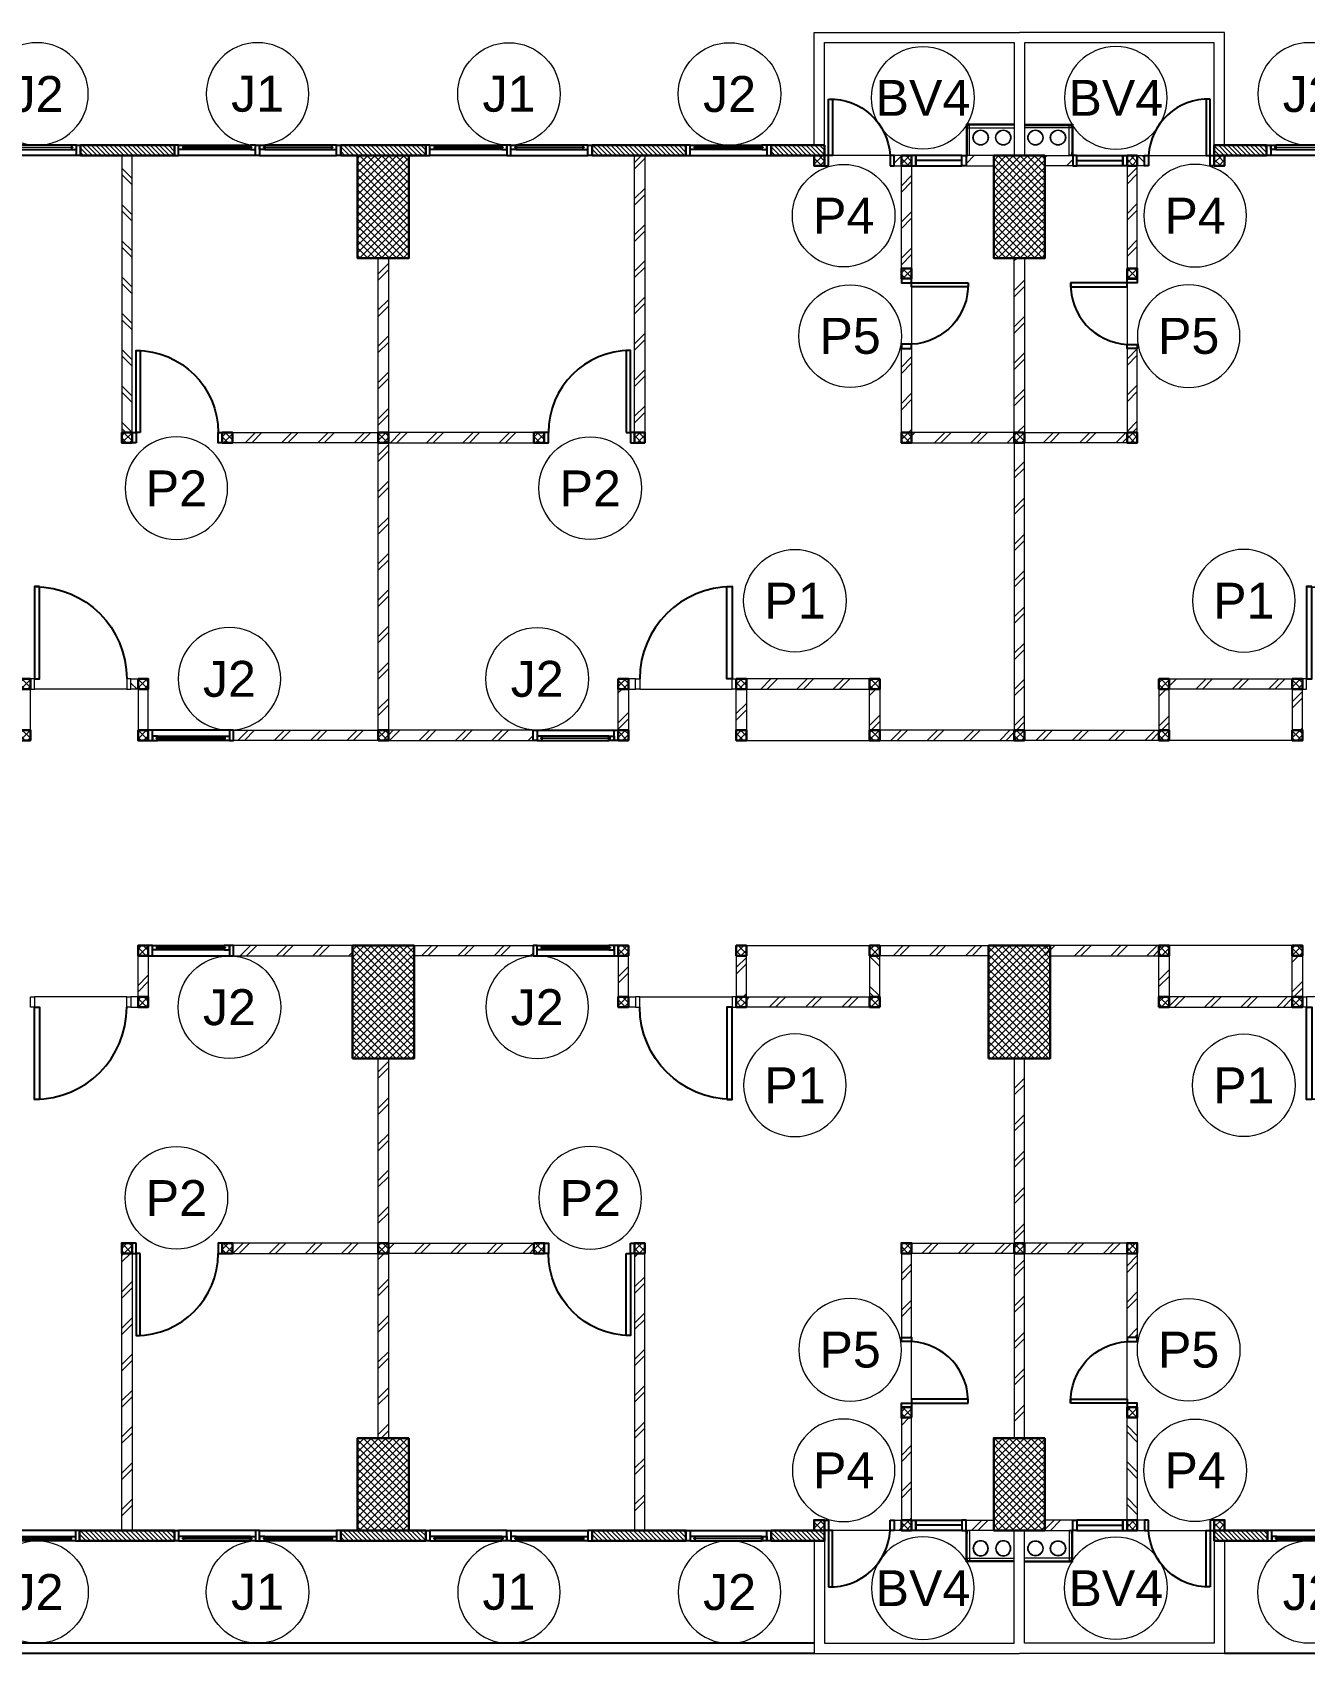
# Model space of a CAD drawing. Header units: millimetres. Extents: x -108 to 351, y -17 to 192.
# Drawn here: x 136.35 to 148.75, y -1 to 14.8 of the extents above; entities that cross this region are included whole.
import ezdxf
from ezdxf.enums import TextEntityAlignment as Align

# ---------------------------------------------------------------- set-up
doc = ezdxf.new("R2010")
doc.units = ezdxf.units.MM
for name, color, linetype, lineweight in [('ars', 11, 'Continuous', 0), ('KACA', 151, 'Continuous', 5), ('KOL', 1, 'Continuous', 30), ('KOLOM', 4, 'Continuous', 9), ('lan', 7, 'Continuous', 15), ('NOT', 7, 'Continuous', 20), ('tem', 5, 'Continuous', 20)]:
    doc.layers.add(name, color=color, linetype=linetype, lineweight=lineweight)
doc.layers.add('Kusen', color=30, linetype='Continuous')
doc.styles.add('S', font='simplex', dxfattribs={"width": 0.75})
doc.styles.get("Standard").update_dxf_attribs({"font": 'arial.ttf'})
pattern_1 = [(135, (-504.011525, -325.874947), (0.0220970869, 0.0220970869), [])]
pattern_2 = [(45, (0, 0), (-0.1767767, 0.1767767), []), (45, (0.0625, 0), (-0.1767767, 0.1767767), [])]
pattern_3 = [(135, (-504.011525, -326.249947), (0.0220970869, 0.0220970869), [])]
pattern_4 = [(45, (0, -5), (-0.03535534, 0.03535534), []), (135, (0, -5), (-0.03535534, -0.03535534), [])]

# ---------------------------------------------------------------- blocks, each defined once
blk = doc.blocks.new('K 10.10')
at = {"layer": 'ars'}
h = blk.add_hatch(dxfattribs=at)
h.set_pattern_fill('_USER', color=256, scale=0.05, angle=45, double=1, pattern_type=0)
h.set_pattern_definition([(45, (0, 0), (-0.035355339, 0.035355339), []), (135, (0, 0), (-0.035355339, -0.035355339), [])])
h.paths.add_polyline_path([(1560.538, 1380.407), (1560.638, 1380.407), (1560.638, 1380.507), (1560.538, 1380.507)])
at = {"layer": 'KOL'}
blk.add_lwpolyline([(1560.538, 1380.407), (1560.638, 1380.407), (1560.638, 1380.507), (1560.538, 1380.507)], close=True, dxfattribs=at)
blk = doc.blocks.new('T. J2')
at = {"layer": 'KACA', "color": 141}
blk.add_lwpolyline([(-0.379, 0.077), (0.291, 0.077), (0.291, 0.082), (-0.379, 0.082)], close=True, dxfattribs=at)
at = {"layer": 'Kusen'}
for p, q in [((-0.419, 0), (0.331, 0)), ((-0.369, 0.1), (0.281, 0.1)), ((0.281, 0.06), (-0.369, 0.06))]:
    blk.add_line(p, q, dxfattribs=at)
for points in [[(-0.459, 0), (-0.419, 0), (-0.419, 0.1), (-0.459, 0.1)], [(0.331, 0), (0.371, 0), (0.371, 0.1), (0.331, 0.1)]]:
    blk.add_lwpolyline(points, close=True, dxfattribs=at)
for points in [[(-0.369, 0.077), (-0.369, 0.06), (-0.419, 0.06), (-0.419, 0.1), (-0.369, 0.1), (-0.369, 0.082), (-0.379, 0.082), (-0.379, 0.077), (-0.369, 0.077)], [(0.281, 0.077), (0.281, 0.06), (0.331, 0.06), (0.331, 0.1), (0.281, 0.1), (0.281, 0.082), (0.291, 0.082), (0.291, 0.077), (0.281, 0.077)]]:
    blk.add_lwpolyline(points, dxfattribs=at)
blk = doc.blocks.new('P-90')
at = {"layer": 'Kusen'}
blk.add_lwpolyline([(374.691, -21.598), (374.741, -21.598), (374.741, -22.498), (374.691, -22.498)], close=True, dxfattribs=at)
at = {"layer": 'Kusen', "lineweight": 9}
for points in [[(373.801, -22.498), (373.841, -22.498), (373.841, -22.598), (373.801, -22.598)], [(374.741, -22.498), (374.781, -22.498), (374.781, -22.598), (374.741, -22.598)]]:
    blk.add_lwpolyline(points, close=True, dxfattribs=at)
at = {"layer": 'Kusen'}
blk.add_arc((374.741, -22.498), 0.9, 90, 180, dxfattribs=at)
blk = doc.blocks.new('P.60')
at = {"layer": 'Kusen'}
for points in [[(1472.835, 997.535), (1472.875, 997.535), (1472.875, 997.435), (1472.835, 997.435)], [(1473.475, 997.535), (1473.515, 997.535), (1473.515, 997.435), (1473.475, 997.435)], [(1472.875, 996.885), (1472.915, 996.885), (1472.915, 997.435), (1472.875, 997.435)]]:
    blk.add_lwpolyline(points, close=True, dxfattribs=at)
blk.add_arc((1472.895, 997.466), 0.581, 268.0266, 356.9943, dxfattribs=at)
blk = doc.blocks.new('BV')
at = {"layer": 'Kusen'}
for points in [[(-0.225, 0.1), (-0.265, 0.1), (-0.265, 0), (-0.225, 0)], [(-0.225, 0.1), (-0.265, 0.1), (-0.265, 0), (-0.225, 0)], [(0.225, 0.1), (-0.225, 0.1), (-0.225, 0), (0.225, 0)], [(0.225, 0.1), (0.265, 0.1), (0.265, 0), (0.225, 0)]]:
    blk.add_lwpolyline(points, close=True, dxfattribs=at)
at = {"layer": 'Kusen', "color": 141}
blk.add_lwpolyline([(0.225, 0.05), (-0.225, 0.05)], dxfattribs=at)
blk = doc.blocks.new('T. J1')
at = {"layer": 'Kusen'}
for p, q in [((-0.019, 0), (-0.769, 0)), ((-0.719, 0.1), (-0.069, 0.1)), ((-0.069, 0.06), (-0.719, 0.06)), ((0.021, 0), (0.771, 0)), ((0.721, 0.1), (0.071, 0.1)), ((0.071, 0.06), (0.721, 0.06))]:
    blk.add_line(p, q, dxfattribs=at)
for points in [[(-0.809, 0), (-0.769, 0), (-0.769, 0.1), (-0.809, 0.1)], [(-0.019, 0), (0.021, 0), (0.021, 0.1), (-0.019, 0.1)], [(0.811, 0), (0.771, 0), (0.771, 0.1), (0.811, 0.1)]]:
    blk.add_lwpolyline(points, close=True, dxfattribs=at)
for points in [[(-0.719, 0.077), (-0.719, 0.06), (-0.769, 0.06), (-0.769, 0.1), (-0.719, 0.1), (-0.719, 0.082), (-0.729, 0.082), (-0.729, 0.077), (-0.719, 0.077)], [(-0.069, 0.077), (-0.069, 0.06), (-0.019, 0.06), (-0.019, 0.1), (-0.069, 0.1), (-0.069, 0.082), (-0.059, 0.082), (-0.059, 0.077), (-0.069, 0.077)], [(0.071, 0.077), (0.071, 0.06), (0.021, 0.06), (0.021, 0.1), (0.071, 0.1), (0.071, 0.082), (0.061, 0.082), (0.061, 0.077), (0.071, 0.077)], [(0.721, 0.077), (0.721, 0.06), (0.771, 0.06), (0.771, 0.1), (0.721, 0.1), (0.721, 0.082), (0.731, 0.082), (0.731, 0.077), (0.721, 0.077)]]:
    blk.add_lwpolyline(points, dxfattribs=at)
at = {"layer": 'Kusen', "color": 141}
for points in [[(-0.729, 0.077), (-0.059, 0.077), (-0.059, 0.082), (-0.729, 0.082)], [(0.731, 0.077), (0.061, 0.077), (0.061, 0.082), (0.731, 0.082)]]:
    blk.add_lwpolyline(points, close=True, dxfattribs=at)
blk = doc.blocks.new('P.80')
at = {"layer": 'Kusen'}
for points in [[(-69.809, -74.837), (-69.769, -74.837), (-69.769, -74.037), (-69.809, -74.037)], [(-70.609, -74.937), (-70.569, -74.937), (-70.569, -74.837), (-70.609, -74.837)], [(-69.769, -74.937), (-69.729, -74.937), (-69.729, -74.837), (-69.769, -74.837)]]:
    blk.add_lwpolyline(points, close=True, dxfattribs=at)
blk.add_arc((-69.769, -74.837), 0.8, 90, 180, dxfattribs=at)
blk = doc.blocks.new('k1')
at = {"layer": 'ars'}
h = blk.add_hatch(dxfattribs=at)
h.set_pattern_fill('_USER', color=256, scale=0.05, angle=45, double=1, pattern_type=0)
h.set_pattern_definition(pattern_4)
h.paths.add_polyline_path([(-0.3, -0.55), (0.3, -0.55), (0.3, 0.55), (-0.3, 0.55)])
at = {"layer": 'KOL'}
blk.add_lwpolyline([(-0.3, -0.55), (0.3, -0.55), (0.3, 0.55), (-0.3, 0.55)], close=True, dxfattribs=at)
blk = doc.blocks.new('k3')
at = {"layer": 'ars'}
h = blk.add_hatch(dxfattribs=at)
h.set_pattern_fill('_USER', color=256, scale=0.05, angle=45, double=1, pattern_type=0)
h.set_pattern_definition([(45, (0, -5.05), (-0.03535534, 0.03535534), []), (135, (0, -5.05), (-0.03535534, -0.03535534), [])])
h.paths.add_polyline_path([(-0.25, -0.45), (0.25, -0.45), (0.25, 0.45), (-0.25, 0.45)])
at = {"layer": 'KOL'}
blk.add_lwpolyline([(-0.25, -0.45), (0.25, -0.45), (0.25, 0.45), (-0.25, 0.45)], close=True, dxfattribs=at)
blk = doc.blocks.new('k2')
at = {"layer": 'ars'}
h = blk.add_hatch(dxfattribs=at)
h.set_pattern_fill('_USER', color=256, scale=0.05, angle=45, double=1, pattern_type=0)
h.set_pattern_definition(pattern_4)
h.paths.add_polyline_path([(-0.25, -0.5), (0.25, -0.5), (0.25, 0.5), (-0.25, 0.5)])
at = {"layer": 'KOL'}
blk.add_lwpolyline([(-0.25, -0.5), (0.25, -0.5), (0.25, 0.5), (-0.25, 0.5)], close=True, dxfattribs=at)
blk = doc.blocks.new('1-typikal-1')
at = {"layer": 'ars'}
for points in [[(0.05, -0.455), (0.52, -0.455), (0.52, -0.15)], [(0.05, -0.445), (0.51, -0.445), (0.51, -0.15)], [(0.485, -0.15), (0.51, -0.15), (0.51, -0.179), (0.508, -0.179), (0.508, -0.152), (0.485, -0.152), (0.485, -0.15)], [(0.485, -0.152), (0.485, -0.443)], [(0.51, -0.419), (0.05, -0.419)], [(0.485, -0.445), (0.51, -0.445), (0.51, -0.419), (0.508, -0.419), (0.508, -0.443), (0.485, -0.443), (0.485, -0.445)]]:
    blk.add_lwpolyline(points, dxfattribs=at)
for centre, radius in [((0.157, -0.325), 0.075), ((0.157, -0.325), 0.071), ((0.377, -0.325), 0.075), ((0.377, -0.325), 0.071)]:
    blk.add_circle(centre, radius, dxfattribs=at)
at = {"layer": 'KOL'}
for points in [[(2.42, -0.15), (1.9, -0.15), (1.9, -0.25), (2.42, -0.25)], [(4.165, -0.15), (3.25, -0.15), (3.25, -0.25), (4.165, -0.25)]]:
    blk.add_lwpolyline(points, close=True, dxfattribs=at)
at = {"layer": 'lan'}
for p, q in [((2.656, 5.55), (1.456, 5.55)), ((3.7, 5.05), (2.8, 5.05)), ((1.05, 1.13), (1.05, 1.69)), ((0.05, -1.25), (0.05, -0.15)), ((1.26, -0.15), (1.82, -0.15)), ((1.9, -0.25), (1.9, -1.25)), ((2, -0.25), (2, -1.35)), ((1.9, -1.25), (0.05, -1.25)), ((2, -1.35), (0, -1.35))]:
    blk.add_line(p, q, dxfattribs=at)
at = {"layer": 'tem'}
for points in [[(1.36, 5.55), (0.3, 5.55), (0.3, 5.45), (1.36, 5.45)], [(5.9, 5.55), (4.74, 5.55), (4.74, 5.45), (5.9, 5.45)], [(1.46, 5.45), (1.46, 5.05), (1.36, 5.05), (1.36, 5.45)], [(2.76, 5.45), (2.76, 5.05), (2.66, 5.05), (2.66, 5.45)], [(3.91, 5.45), (3.91, 5.05), (3.81, 5.05), (3.81, 5.45)], [(2.66, 5.05), (1.46, 5.05), (1.46, 4.95), (2.66, 4.95)], [(3.81, 5.05), (3.74, 5.05), (3.74, 4.95), (3.81, 4.95)], [(1.05, 2.65), (0.05, 2.65), (0.05, 2.55), (1.05, 2.55)], [(1.15, 2.55), (1.15, 1.73), (1.05, 1.73), (1.05, 2.55)], [(6.15, 2.65), (4.731, 2.65), (4.731, 2.55), (6.15, 2.55)], [(1.15, 0.95), (1.15, -0.05), (1.05, -0.05), (1.05, 0.95)], [(0.52, -0.05), (0.25, -0.05), (0.25, -0.15), (0.52, -0.15)], [(1.22, -0.05), (1.15, -0.05), (1.15, -0.15), (1.22, -0.15)]]:
    blk.add_lwpolyline(points, close=True, dxfattribs=at)
at = {"layer": 'tem', "ltscale": 2}
blk.add_lwpolyline([(3.651, 2.55), (3.751, 2.55), (3.751, -0.15), (3.651, -0.15)], close=True, dxfattribs=at)
at = {"rotation": 180}
blk.add_blockref('BV', (0.785, -0.05), dxfattribs=at)
at = {"layer": 'KOLOM', "extrusion": (0, 0, -1), "xscale": -1, "zscale": -1}
for p in [(1559.178, -1374.957), (1557.878, -1374.957), (1556.728, -1374.957), (1559.178, -1375.456), (1557.878, -1375.456), (1556.728, -1375.456), (1559.488, -1377.857), (1556.887, -1377.857), (1555.907, -1377.857), (1559.488, -1379.457), (1559.488, -1380.557), (1558.638, -1380.557)]:
    blk.add_blockref('K 10.10', p, dxfattribs=at)
at = {"layer": 'Kusen', "xscale": -1}
for name, p in [('T. J2', (4.281, 5.45)), ('P.60', (1474.735, -997.585))]:
    blk.add_blockref(name, p, dxfattribs=at)
at = {"layer": 'Kusen', "rotation": 180}
for name, p in [('P-90', (377.541, -17.547)), ('P.80', (-65.978, -72.287)), ('T. J2', (2.791, -0.15)), ('T. J1', (4.976, -0.15))]:
    blk.add_blockref(name, p, dxfattribs=at)
at = {"layer": 'Kusen', "xscale": -1, "rotation": 270}
blk.add_blockref('P.60', (-996.385, -1471.785), dxfattribs=at)
blk = doc.blocks.new('1-typikal-1a')
at = {"layer": 'ars'}
for points in [[(6.15, 0.455), (5.68, 0.455), (5.68, 0.15)], [(6.15, 0.445), (5.69, 0.445), (5.69, 0.15)], [(5.715, 0.445), (5.69, 0.445), (5.69, 0.419), (5.692, 0.419), (5.692, 0.443), (5.715, 0.443), (5.715, 0.445)], [(5.69, 0.419), (6.15, 0.419)], [(5.715, 0.152), (5.715, 0.443)], [(5.715, 0.15), (5.69, 0.15), (5.69, 0.179), (5.692, 0.179), (5.692, 0.152), (5.715, 0.152), (5.715, 0.15)]]:
    blk.add_lwpolyline(points, dxfattribs=at)
for centre, radius in [((5.823, 0.325), 0.075), ((5.823, 0.325), 0.071), ((6.043, 0.325), 0.075), ((6.043, 0.325), 0.071)]:
    blk.add_circle(centre, radius, dxfattribs=at)
at = {"layer": 'KOL'}
for points in [[(2.035, 0.15), (2.95, 0.15), (2.95, 0.25), (2.035, 0.25)], [(3.78, 0.15), (4.3, 0.15), (4.3, 0.25), (3.78, 0.25)]]:
    blk.add_lwpolyline(points, close=True, dxfattribs=at)
at = {"layer": 'lan'}
for p, q in [((4.2, 0.25), (4.2, 1.35)), ((4.2, 1.35), (6.2, 1.35)), ((4.3, 0.25), (4.3, 1.25)), ((4.3, 1.25), (6.15, 1.25)), ((6.15, 1.25), (6.15, 0.15)), ((4.94, 0.15), (4.38, 0.15)), ((5.15, -1.13), (5.15, -1.69)), ((2.5, -5.05), (3.4, -5.05)), ((3.544, -5.55), (4.744, -5.55))]:
    blk.add_line(p, q, dxfattribs=at)
at = {"layer": 'tem', "ltscale": 2}
blk.add_lwpolyline([(2.549, -2.55), (2.449, -2.55), (2.449, 0.15), (2.549, 0.15)], close=True, dxfattribs=at)
at = {"layer": 'tem'}
for points in [[(4.98, 0.05), (5.05, 0.05), (5.05, 0.15), (4.98, 0.15)], [(5.05, -0.95), (5.05, 0.05), (5.15, 0.05), (5.15, -0.95)], [(5.68, 0.05), (5.95, 0.05), (5.95, 0.15), (5.68, 0.15)], [(5.05, -2.55), (5.05, -1.73), (5.15, -1.73), (5.15, -2.55)], [(0.05, -2.65), (1.469, -2.65), (1.469, -2.55), (0.05, -2.55)], [(5.15, -2.65), (6.15, -2.65), (6.15, -2.55), (5.15, -2.55)], [(2.29, -5.45), (2.29, -5.05), (2.39, -5.05), (2.39, -5.45)], [(2.39, -5.05), (2.46, -5.05), (2.46, -4.95), (2.39, -4.95)], [(3.44, -5.45), (3.44, -5.05), (3.54, -5.05), (3.54, -5.45)], [(3.54, -5.05), (4.74, -5.05), (4.74, -4.95), (3.54, -4.95)], [(4.74, -5.45), (4.74, -5.05), (4.84, -5.05), (4.84, -5.45)], [(0.05, -5.55), (1.46, -5.55), (1.46, -5.45), (0.05, -5.45)], [(4.84, -5.55), (6.15, -5.55), (6.15, -5.45), (4.84, -5.45)]]:
    blk.add_lwpolyline(points, close=True, dxfattribs=at)
blk.add_blockref('BV', (5.415, 0.05))
at = {"layer": 'KOLOM', "extrusion": (0, 0, -1), "xscale": -1, "zscale": -1, "rotation": 180}
for p in [(-1564.838, 1380.557), (-1565.688, 1380.557), (-1565.688, 1379.457), (-1562.107, 1377.857), (-1563.087, 1377.857), (-1565.688, 1377.857), (-1562.928, 1375.456), (-1564.078, 1375.456), (-1565.378, 1375.456), (-1562.928, 1374.957), (-1564.078, 1374.957), (-1565.378, 1374.957)]:
    blk.add_blockref('K 10.10', p, dxfattribs=at)
at = {"layer": 'Kusen', "xscale": -1}
for name, p, rotation in [('P.60', (-1468.535, 997.585), 180), ('P.60', (1002.585, 1471.785), 90), ('T. J2', (1.919, -5.45), 180)]:
    blk.add_blockref(name, p, dxfattribs=dict(at, rotation=rotation))
at = {"layer": 'Kusen'}
for name, p in [('T. J1', (1.224, 0.15)), ('T. J2', (3.409, 0.15)), ('P.80', (72.178, 72.287)), ('P-90', (-371.341, 17.547))]:
    blk.add_blockref(name, p, dxfattribs=at)
blk = doc.blocks.new('LANTAI-1')
at = {"layer": 'ars'}
h = blk.add_hatch(dxfattribs=at)
h.set_pattern_fill('ANSI31', color=256, scale=0.25, angle=180, style=0)
h.set_pattern_definition([(135, (-516.411525, -325.874947), (0.0220970869, 0.0220970869), [])])
h.paths.add_polyline_path([(-20.368, 14.225), (-21.293, 14.225), (-21.293, 14.325), (-20.368, 14.325)])
h = blk.add_hatch(dxfattribs=at)
h.set_pattern_fill('TEMBOK', color=256, scale=0.25)
h.set_pattern_definition([(315, (-28.23414, 55.47963), (-0.1767767, -0.1767767), []), (315, (-28.17164, 55.47963), (-0.1767767, -0.1767767), [])])
h.paths.add_polyline_path([(-20.881, 11.525), (-20.781, 11.525), (-20.781, 14.225), (-20.881, 14.225)])
h = blk.add_hatch(dxfattribs=at)
h.set_pattern_fill('ANSI31', color=256, scale=0.25, angle=180, style=0)
h.set_pattern_definition([(135, (-507.896525, -325.874947), (0.0220970869, 0.0220970869), [])])
h.paths.add_polyline_path([(-18.748, 14.225), (-17.918, 14.225), (-17.918, 14.325), (-18.748, 14.325)])
h = blk.add_hatch(dxfattribs=at)
h.set_pattern_fill('ANSI31', color=256, scale=0.25, angle=180, style=0)
h.set_pattern_definition(pattern_1)
h.paths.add_polyline_path([(-16.298, 14.225), (-15.373, 14.225), (-15.373, 14.325), (-16.298, 14.325)])
h = blk.add_hatch(dxfattribs=at)
h.set_pattern_fill('TEMBOK', color=256, scale=0.25)
h.set_pattern_definition(pattern_2)
h.paths.add_polyline_path([(-15.784, 11.525), (-15.884, 11.525), (-15.884, 14.225), (-15.784, 14.225)])
h = blk.add_hatch(dxfattribs=at)
h.set_pattern_fill('ANSI31', color=256, scale=0.25, angle=180, style=0)
h.set_pattern_definition(pattern_1)
h.paths.add_polyline_path([(-14.543, 14.225), (-14.033, 14.225), (-14.033, 14.325), (-14.543, 14.325)])
h = blk.add_hatch(dxfattribs=at)
h.set_pattern_fill('TEMBOK', color=256, scale=0.25)
h.set_pattern_definition(pattern_2)
h.paths.add_polyline_path([(-13.353, 14.125), (-13.283, 14.125), (-13.283, 14.225), (-13.353, 14.225)])
h = blk.add_hatch(dxfattribs=at)
h.set_pattern_fill('TEMBOK', color=256, scale=0.25)
h.set_pattern_definition(pattern_2)
h.paths.add_polyline_path([(-12.653, 14.125), (-12.383, 14.125), (-12.383, 14.225), (-12.653, 14.225)])
h = blk.add_hatch(dxfattribs=at)
h.set_pattern_fill('TEMBOK', color=256, scale=0.25)
h.set_pattern_definition(pattern_2)
h.paths.add_polyline_path([(-11.613, 14.125), (-11.883, 14.125), (-11.883, 14.225), (-11.613, 14.225)])
h = blk.add_hatch(dxfattribs=at)
h.set_pattern_fill('ANSI32', color=256, scale=0.25, angle=180, style=0, double=1)
h.set_pattern_definition([(135, (-13.35606, 1.5), (0.06629126, 0.06629126), []), (135, (-13.40026, 1.5), (0.06629126, 0.06629126), [])])
h.paths.add_polyline_path([(-10.913, 14.125), (-10.983, 14.125), (-10.983, 14.225), (-10.913, 14.225)])
h = blk.add_hatch(dxfattribs=at)
h.set_pattern_fill('ANSI31', color=256, scale=0.25, angle=180, style=0)
h.set_pattern_definition(pattern_1)
h.paths.add_polyline_path([(-9.723, 14.225), (-10.233, 14.225), (-10.233, 14.325), (-9.723, 14.325)])
h = blk.add_hatch(dxfattribs=at)
h.set_pattern_fill('TEMBOK', color=256, scale=0.25)
h.set_pattern_definition(pattern_2)
h.paths.add_polyline_path([(-13.283, 13.125), (-13.283, 14.125), (-13.183, 14.125), (-13.183, 13.125)])
h = blk.add_hatch(dxfattribs=at)
h.set_pattern_fill('TEMBOK', color=256, scale=0.25)
h.set_pattern_definition(pattern_2)
h.paths.add_polyline_path([(-10.983, 13.125), (-10.983, 14.125), (-11.083, 14.125), (-11.083, 13.125)])
h = blk.add_hatch(dxfattribs=at)
h.set_pattern_fill('TEMBOK', color=256, scale=0.25)
h.set_pattern_definition(pattern_2)
h.paths.add_polyline_path([(-18.283, 11.525), (-18.383, 11.525), (-18.383, 13.225), (-18.283, 13.225)])
h = blk.add_hatch(dxfattribs=at)
h.set_pattern_fill('TEMBOK', color=256, scale=0.25)
h.set_pattern_definition(pattern_2)
h.paths.add_polyline_path([(-12.083, 11.525), (-12.183, 11.525), (-12.183, 13.225), (-12.083, 13.225)])
h = blk.add_hatch(dxfattribs=at)
h.set_pattern_fill('TEMBOK', color=256, scale=0.25)
h.set_pattern_definition(pattern_2)
h.paths.add_polyline_path([(-13.283, 11.525), (-13.283, 12.345), (-13.183, 12.345), (-13.183, 11.525)])
h = blk.add_hatch(dxfattribs=at)
h.set_pattern_fill('TEMBOK', color=256, scale=0.25)
h.set_pattern_definition(pattern_2)
h.paths.add_polyline_path([(-10.983, 11.525), (-10.983, 12.345), (-11.083, 12.345), (-11.083, 11.525)])
h = blk.add_hatch(dxfattribs=at)
h.set_pattern_fill('TEMBOK', color=256, scale=0.25)
h.set_pattern_definition(pattern_2)
h.paths.add_polyline_path([(-18.383, 11.425), (-19.801, 11.425), (-19.801, 11.525), (-18.383, 11.525)])
h = blk.add_hatch(dxfattribs=at)
h.set_pattern_fill('TEMBOK', color=256, scale=0.25)
h.set_pattern_definition(pattern_2)
h.paths.add_polyline_path([(-18.283, 8.625), (-18.383, 8.625), (-18.383, 11.425), (-18.283, 11.425)])
h = blk.add_hatch(dxfattribs=at)
h.set_pattern_fill('TEMBOK', color=256, scale=0.25)
h.set_pattern_definition(pattern_2)
h.paths.add_polyline_path([(-18.283, 11.425), (-16.864, 11.425), (-16.864, 11.525), (-18.283, 11.525)])
h = blk.add_hatch(dxfattribs=at)
h.set_pattern_fill('TEMBOK', color=256, scale=0.25)
h.set_pattern_definition(pattern_2)
h.paths.add_polyline_path([(-13.183, 11.425), (-12.183, 11.425), (-12.183, 11.525), (-13.183, 11.525)])
h = blk.add_hatch(dxfattribs=at)
h.set_pattern_fill('TEMBOK', color=256, scale=0.25)
h.set_pattern_definition(pattern_2)
h.paths.add_polyline_path([(-12.083, 8.625), (-12.183, 8.625), (-12.183, 11.425), (-12.083, 11.425)])
h = blk.add_hatch(dxfattribs=at)
h.set_pattern_fill('TEMBOK', color=256, scale=0.25)
h.set_pattern_definition(pattern_2)
h.paths.add_polyline_path([(-11.083, 11.425), (-12.083, 11.425), (-12.083, 11.525), (-11.083, 11.525)])
h = blk.add_hatch(dxfattribs=at)
h.set_pattern_fill('TEMBOK', color=256, scale=0.25)
h.set_pattern_definition([(315, (-30.7328, 56.584), (-0.1767767, -0.1767767), []), (315, (-30.6703, 56.584), (-0.1767767, -0.1767767), [])])
h.paths.add_polyline_path([(-20.723, 9.024), (-20.793, 9.024), (-20.793, 9.124), (-20.723, 9.124)])
h = blk.add_hatch(dxfattribs=at)
h.set_pattern_fill('TEMBOK', color=256, scale=0.25)
h.set_pattern_definition(pattern_2)
h.paths.add_polyline_path([(-16.043, 8.625), (-16.043, 9.024), (-15.943, 9.024), (-15.943, 8.625)])
h = blk.add_hatch(dxfattribs=at)
h.set_pattern_fill('TEMBOK', color=256, scale=0.25)
h.set_pattern_definition(pattern_2)
h.paths.add_polyline_path([(-14.893, 8.625), (-14.893, 9.024), (-14.793, 9.024), (-14.793, 8.625)])
h = blk.add_hatch(dxfattribs=at)
h.set_pattern_fill('TEMBOK', color=256, scale=0.25)
h.set_pattern_definition(pattern_2)
h.paths.add_polyline_path([(-14.793, 9.024), (-13.593, 9.024), (-13.593, 9.124), (-14.793, 9.124)])
h = blk.add_hatch(dxfattribs=at)
h.set_pattern_fill('TEMBOK', color=256, scale=0.25)
h.set_pattern_definition(pattern_2)
h.paths.add_polyline_path([(-13.593, 8.625), (-13.593, 9.024), (-13.493, 9.024), (-13.493, 8.625)])
h = blk.add_hatch(dxfattribs=at)
h.set_pattern_fill('TEMBOK', color=256, scale=0.25)
h.set_pattern_definition(pattern_2)
h.paths.add_polyline_path([(-10.673, 8.625), (-10.673, 9.024), (-10.773, 9.024), (-10.773, 8.625)])
h = blk.add_hatch(dxfattribs=at)
h.set_pattern_fill('TEMBOK', color=256, scale=0.25)
h.set_pattern_definition(pattern_2)
h.paths.add_polyline_path([(-9.473, 9.024), (-10.673, 9.024), (-10.673, 9.124), (-9.473, 9.124)])
h = blk.add_hatch(dxfattribs=at)
h.set_pattern_fill('TEMBOK', color=256, scale=0.25)
h.set_pattern_definition(pattern_2)
h.paths.add_polyline_path([(-9.373, 8.625), (-9.373, 9.024), (-9.473, 9.024), (-9.473, 8.625)])
h = blk.add_hatch(dxfattribs=at)
h.set_pattern_fill('TEMBOK', color=256, scale=0.25)
h.set_pattern_definition(pattern_2)
h.paths.add_polyline_path([(-18.383, 8.525), (-19.793, 8.525), (-19.793, 8.625), (-18.383, 8.625)])
h = blk.add_hatch(dxfattribs=at)
h.set_pattern_fill('TEMBOK', color=256, scale=0.25)
h.set_pattern_definition(pattern_2)
h.paths.add_polyline_path([(-18.283, 8.525), (-16.873, 8.525), (-16.873, 8.625), (-18.283, 8.625)])
h = blk.add_hatch(dxfattribs=at)
h.set_pattern_fill('TEMBOK', color=256, scale=0.25)
h.set_pattern_definition(pattern_2)
h.paths.add_polyline_path([(-13.493, 8.525), (-12.183, 8.525), (-12.183, 8.625), (-13.493, 8.625)])
h = blk.add_hatch(dxfattribs=at)
h.set_pattern_fill('TEMBOK', color=256, scale=0.25)
h.set_pattern_definition(pattern_2)
h.paths.add_polyline_path([(-10.773, 8.525), (-12.083, 8.525), (-12.083, 8.625), (-10.773, 8.625)])
h = blk.add_hatch(dxfattribs=at)
h.set_pattern_fill('TEMBOK', color=256, scale=0.25)
h.set_pattern_definition(pattern_2)
h.paths.add_polyline_path([(-18.633, 6.525), (-19.793, 6.525), (-19.793, 6.425), (-18.633, 6.425)])
h = blk.add_hatch(dxfattribs=at)
h.set_pattern_fill('TEMBOK', color=256, scale=0.25)
h.set_pattern_definition(pattern_2)
h.paths.add_polyline_path([(-18.033, 6.525), (-16.873, 6.525), (-16.873, 6.425), (-18.033, 6.425)])
h = blk.add_hatch(dxfattribs=at)
h.set_pattern_fill('TEMBOK', color=256, scale=0.25)
h.set_pattern_definition(pattern_2)
h.paths.add_polyline_path([(-13.493, 6.525), (-12.433, 6.525), (-12.433, 6.425), (-13.493, 6.425)])
h = blk.add_hatch(dxfattribs=at)
h.set_pattern_fill('TEMBOK', color=256, scale=0.25)
h.set_pattern_definition(pattern_2)
h.paths.add_polyline_path([(-10.773, 6.525), (-11.883, 6.525), (-11.883, 6.425), (-10.773, 6.425)])
h = blk.add_hatch(dxfattribs=at)
h.set_pattern_fill('TEMBOK', color=256, scale=0.25)
h.set_pattern_definition(pattern_2)
h.paths.add_polyline_path([(-20.623, 6.425), (-20.623, 6.025), (-20.723, 6.025), (-20.723, 6.425)])
h = blk.add_hatch(dxfattribs=at)
h.set_pattern_fill('TEMBOK', color=256, scale=0.25)
h.set_pattern_definition(pattern_2)
h.paths.add_polyline_path([(-16.043, 6.425), (-16.043, 6.025), (-15.943, 6.025), (-15.943, 6.425)])
h = blk.add_hatch(dxfattribs=at)
h.set_pattern_fill('TEMBOK', color=256, scale=0.25)
h.set_pattern_definition(pattern_2)
h.paths.add_polyline_path([(-14.893, 6.425), (-14.893, 6.025), (-14.793, 6.025), (-14.793, 6.425)])
h = blk.add_hatch(dxfattribs=at)
h.set_pattern_fill('TEMBOK', color=256, scale=0.25)
h.set_pattern_definition([(315, (-18.3328, 56.209), (-0.1767767, -0.1767767), []), (315, (-18.2703, 56.209), (-0.1767767, -0.1767767), [])])
h.paths.add_polyline_path([(-13.593, 6.425), (-13.593, 6.025), (-13.493, 6.025), (-13.493, 6.425)])
h = blk.add_hatch(dxfattribs=at)
h.set_pattern_fill('TEMBOK', color=256, scale=0.25)
h.set_pattern_definition(pattern_2)
h.paths.add_polyline_path([(-10.673, 6.425), (-10.673, 6.025), (-10.773, 6.025), (-10.773, 6.425)])
h = blk.add_hatch(dxfattribs=at)
h.set_pattern_fill('TEMBOK', color=256, scale=0.25)
h.set_pattern_definition(pattern_2)
h.paths.add_polyline_path([(-9.373, 6.425), (-9.373, 6.025), (-9.473, 6.025), (-9.473, 6.425)])
h = blk.add_hatch(dxfattribs=at)
h.set_pattern_fill('TEMBOK', color=256, scale=0.25)
h.set_pattern_definition(pattern_2)
h.paths.add_polyline_path([(-14.793, 6.025), (-13.593, 6.025), (-13.593, 5.925), (-14.793, 5.925)])
h = blk.add_hatch(dxfattribs=at)
h.set_pattern_fill('TEMBOK', color=256, scale=0.25)
h.set_pattern_definition(pattern_2)
h.paths.add_polyline_path([(-9.473, 6.025), (-10.673, 6.025), (-10.673, 5.925), (-9.473, 5.925)])
h = blk.add_hatch(dxfattribs=at)
h.set_pattern_fill('TEMBOK', color=256, scale=0.25)
h.set_pattern_definition(pattern_2)
h.paths.add_polyline_path([(-18.383, 5.425), (-18.283, 5.425), (-18.283, 3.625), (-18.383, 3.625)])
h = blk.add_hatch(dxfattribs=at)
h.set_pattern_fill('TEMBOK', color=256, scale=0.25)
h.set_pattern_definition(pattern_2)
h.paths.add_polyline_path([(-12.083, 5.425), (-12.183, 5.425), (-12.183, 3.625), (-12.083, 3.625)])
h = blk.add_hatch(dxfattribs=at)
h.set_pattern_fill('TEMBOK', color=256, scale=0.25)
h.set_pattern_definition(pattern_2)
h.paths.add_polyline_path([(-20.881, 3.525), (-20.781, 3.525), (-20.781, 0.825), (-20.881, 0.825)])
h = blk.add_hatch(dxfattribs=at)
h.set_pattern_fill('TEMBOK', color=256, scale=0.25)
h.set_pattern_definition(pattern_2)
h.paths.add_polyline_path([(-18.383, 3.625), (-19.801, 3.625), (-19.801, 3.525), (-18.383, 3.525)])
h = blk.add_hatch(dxfattribs=at)
h.set_pattern_fill('TEMBOK', color=256, scale=0.25)
h.set_pattern_definition(pattern_2)
h.paths.add_polyline_path([(-18.283, 3.525), (-18.383, 3.525), (-18.383, 1.925), (-18.283, 1.925)])
h = blk.add_hatch(dxfattribs=at)
h.set_pattern_fill('TEMBOK', color=256, scale=0.25)
h.set_pattern_definition(pattern_2)
h.paths.add_polyline_path([(-18.383, 3.525), (-18.283, 3.525), (-18.283, 1.725), (-18.383, 1.725)])
h = blk.add_hatch(dxfattribs=at)
h.set_pattern_fill('TEMBOK', color=256, scale=0.25)
h.set_pattern_definition(pattern_2)
h.paths.add_polyline_path([(-18.283, 3.625), (-16.864, 3.625), (-16.864, 3.525), (-18.283, 3.525)])
h = blk.add_hatch(dxfattribs=at)
h.set_pattern_fill('TEMBOK', color=256, scale=0.25)
h.set_pattern_definition(pattern_2)
h.paths.add_polyline_path([(-15.784, 3.525), (-15.884, 3.525), (-15.884, 0.825), (-15.784, 0.825)])
h = blk.add_hatch(dxfattribs=at)
h.set_pattern_fill('TEMBOK', color=256, scale=0.25)
h.set_pattern_definition(pattern_2)
h.paths.add_polyline_path([(-13.283, 3.525), (-13.283, 2.705), (-13.183, 2.705), (-13.183, 3.525)])
h = blk.add_hatch(dxfattribs=at)
h.set_pattern_fill('TEMBOK', color=256, scale=0.25)
h.set_pattern_definition(pattern_2)
h.paths.add_polyline_path([(-13.183, 3.625), (-12.183, 3.625), (-12.183, 3.525), (-13.183, 3.525)])
h = blk.add_hatch(dxfattribs=at)
h.set_pattern_fill('TEMBOK', color=256, scale=0.25)
h.set_pattern_definition(pattern_2)
h.paths.add_polyline_path([(-12.083, 3.525), (-12.183, 3.525), (-12.183, 1.725), (-12.083, 1.725)])
h = blk.add_hatch(dxfattribs=at)
h.set_pattern_fill('TEMBOK', color=256, scale=0.25)
h.set_pattern_definition(pattern_2)
h.paths.add_polyline_path([(-11.083, 3.625), (-12.083, 3.625), (-12.083, 3.525), (-11.083, 3.525)])
h = blk.add_hatch(dxfattribs=at)
h.set_pattern_fill('TEMBOK', color=256, scale=0.25)
h.set_pattern_definition(pattern_2)
h.paths.add_polyline_path([(-10.983, 3.525), (-10.983, 2.705), (-11.083, 2.705), (-11.083, 3.525)])
h = blk.add_hatch(dxfattribs=at)
h.set_pattern_fill('TEMBOK', color=256, scale=0.25)
h.set_pattern_definition(pattern_2)
h.paths.add_polyline_path([(-13.283, 1.925), (-13.283, 0.925), (-13.183, 0.925), (-13.183, 1.925)])
h = blk.add_hatch(dxfattribs=at)
h.set_pattern_fill('TEMBOK', color=256, scale=0.25)
h.set_pattern_definition([(315, (-18.33295, 56.20464), (-0.1767767, -0.1767767), []), (315, (-18.27045, 56.20464), (-0.1767767, -0.1767767), [])])
h.paths.add_polyline_path([(-10.983, 1.925), (-10.983, 0.925), (-11.083, 0.925), (-11.083, 1.925)])
h = blk.add_hatch(dxfattribs=at)
h.set_pattern_fill('ANSI31', color=256, scale=0.25, angle=180, style=0)
h.set_pattern_definition(pattern_3)
h.paths.add_polyline_path([(-20.368, 0.825), (-21.293, 0.825), (-21.293, 0.725), (-20.368, 0.725)])
h = blk.add_hatch(dxfattribs=at)
h.set_pattern_fill('ANSI31', color=256, scale=0.25, angle=180, style=0)
h.set_pattern_definition(pattern_3)
h.paths.add_polyline_path([(-17.918, 0.825), (-18.748, 0.825), (-18.748, 0.725), (-17.918, 0.725)])
h = blk.add_hatch(dxfattribs=at)
h.set_pattern_fill('ANSI31', color=256, scale=0.25, angle=180, style=0)
h.set_pattern_definition(pattern_3)
h.paths.add_polyline_path([(-16.298, 0.825), (-15.373, 0.825), (-15.373, 0.725), (-16.298, 0.725)])
h = blk.add_hatch(dxfattribs=at)
h.set_pattern_fill('ANSI31', color=256, scale=0.25, angle=180, style=0)
h.set_pattern_definition(pattern_3)
h.paths.add_polyline_path([(-14.543, 0.825), (-14.033, 0.825), (-14.033, 0.725), (-14.543, 0.725)])
h = blk.add_hatch(dxfattribs=at)
h.set_pattern_fill('TEMBOK', color=256, scale=0.25)
h.set_pattern_definition(pattern_2)
h.paths.add_polyline_path([(-13.353, 0.925), (-13.283, 0.925), (-13.283, 0.825), (-13.353, 0.825)])
h = blk.add_hatch(dxfattribs=at)
h.set_pattern_fill('TEMBOK', color=256, scale=0.25)
h.set_pattern_definition(pattern_2)
h.paths.add_polyline_path([(-12.653, 0.925), (-12.383, 0.925), (-12.383, 0.825), (-12.653, 0.825)])
h = blk.add_hatch(dxfattribs=at)
h.set_pattern_fill('TEMBOK', color=256, scale=0.25)
h.set_pattern_definition(pattern_2)
h.paths.add_polyline_path([(-11.613, 0.925), (-11.883, 0.925), (-11.883, 0.825), (-11.613, 0.825)])
h = blk.add_hatch(dxfattribs=at)
h.set_pattern_fill('TEMBOK', color=256, scale=0.25)
h.set_pattern_definition(pattern_2)
h.paths.add_polyline_path([(-10.913, 0.925), (-10.983, 0.925), (-10.983, 0.825), (-10.913, 0.825)])
h = blk.add_hatch(dxfattribs=at)
h.set_pattern_fill('ANSI31', color=256, scale=0.25, angle=180, style=0)
h.set_pattern_definition(pattern_3)
h.paths.add_polyline_path([(-9.723, 0.825), (-10.233, 0.825), (-10.233, 0.725), (-9.723, 0.725)])
for p, q in [((-14.133, -0.275), (-22.533, -0.275)), ((-14.133, -0.375), (-22.533, -0.375)), ((24.967, -0.375), (-10.133, -0.375))]:
    blk.add_line(p, q)
for points in [[(-12.083, 14.53), (-11.613, 14.53), (-11.613, 14.225)], [(-12.083, 14.519), (-11.622, 14.519), (-11.622, 14.225)], [(-11.622, 14.494), (-12.083, 14.494)], [(-11.648, 14.519), (-11.622, 14.519), (-11.622, 14.494), (-11.625, 14.494), (-11.625, 14.518), (-11.648, 14.518), (-11.648, 14.519)], [(-11.648, 14.227), (-11.648, 14.518)], [(-11.648, 14.225), (-11.622, 14.225), (-11.622, 14.254), (-11.625, 14.254), (-11.625, 14.227), (-11.648, 14.227), (-11.648, 14.225)]]:
    blk.add_lwpolyline(points, dxfattribs=at)
for centre, radius in [((-11.976, 14.4), 0.075), ((-11.976, 14.4), 0.071), ((-11.756, 14.4), 0.075), ((-11.756, 14.4), 0.071)]:
    blk.add_circle(centre, radius, dxfattribs=at)
at = {"layer": 'KOL'}
for points in [[(-18.748, 14.225), (-17.918, 14.225), (-17.918, 14.325), (-18.748, 14.325)], [(-9.723, 14.225), (-10.233, 14.225), (-10.233, 14.325), (-9.723, 14.325)], [(-20.368, 0.825), (-21.293, 0.825), (-21.293, 0.725), (-20.368, 0.725)], [(-17.918, 0.825), (-18.748, 0.825), (-18.748, 0.725), (-17.918, 0.725)]]:
    blk.add_lwpolyline(points, close=True, dxfattribs=at)
at = {"layer": 'lan'}
for p, q in [((-10.133, 15.424), (-12.133, 15.424)), ((-10.133, 14.325), (-10.133, 15.424)), ((-10.233, 15.324), (-12.083, 15.324)), ((-12.083, 15.324), (-12.083, 14.225)), ((-10.233, 14.224), (-10.233, 15.324)), ((-10.873, 14.225), (-10.313, 14.225)), ((-11.083, 12.945), (-11.083, 12.385)), ((-9.477, 8.525), (-10.677, 8.525)), ((-20.833, 6.025), (-21.733, 6.025))]:
    blk.add_line(p, q, dxfattribs=at)
at = {"layer": 'tem'}
for points in [[(-11.613, 14.125), (-11.883, 14.125), (-11.883, 14.225), (-11.613, 14.225)], [(-10.913, 14.125), (-10.983, 14.125), (-10.983, 14.225), (-10.913, 14.225)], [(-10.983, 13.125), (-10.983, 14.125), (-11.083, 14.125), (-11.083, 13.125)], [(-10.983, 11.525), (-10.983, 12.345), (-11.083, 12.345), (-11.083, 11.525)], [(-11.083, 11.425), (-12.083, 11.425), (-12.083, 11.525), (-11.083, 11.525)], [(-10.673, 8.625), (-10.673, 9.024), (-10.773, 9.024), (-10.773, 8.625)], [(-9.473, 9.024), (-10.673, 9.024), (-10.673, 9.124), (-9.473, 9.124)], [(-9.373, 8.625), (-9.373, 9.024), (-9.473, 9.024), (-9.473, 8.625)], [(-10.773, 8.525), (-12.083, 8.525), (-12.083, 8.625), (-10.773, 8.625)], [(-18.633, 6.525), (-19.793, 6.525), (-19.793, 6.425), (-18.633, 6.425)], [(-20.623, 6.425), (-20.623, 6.025), (-20.723, 6.025), (-20.723, 6.425)], [(-20.723, 6.025), (-20.793, 6.025), (-20.793, 5.925), (-20.723, 5.925)], [(-18.383, 3.625), (-19.801, 3.625), (-19.801, 3.525), (-18.383, 3.525)]]:
    blk.add_lwpolyline(points, close=True, dxfattribs=at)
at = {"layer": 'tem', "ltscale": 2}
for points in [[(-18.283, 11.525), (-18.383, 11.525), (-18.383, 13.225), (-18.283, 13.225)], [(-12.083, 11.525), (-12.183, 11.525), (-12.183, 13.225), (-12.083, 13.225)], [(-18.283, 8.625), (-18.383, 8.625), (-18.383, 11.425), (-18.283, 11.425)], [(-12.183, 8.625), (-12.083, 8.625), (-12.083, 11.425), (-12.183, 11.425)], [(-18.383, 5.425), (-18.283, 5.425), (-18.283, 3.625), (-18.383, 3.625)], [(-12.183, 3.625), (-12.083, 3.625), (-12.083, 5.425), (-12.183, 5.425)], [(-20.881, 3.525), (-20.781, 3.525), (-20.781, 0.825), (-20.881, 0.825)], [(-18.383, 3.525), (-18.283, 3.525), (-18.283, 1.725), (-18.383, 1.725)], [(-12.183, 1.725), (-12.083, 1.725), (-12.083, 3.525), (-12.183, 3.525)]]:
    blk.add_lwpolyline(points, close=True, dxfattribs=at)
at = {"xscale": -1}
blk.add_blockref('BV', (-11.348, 14.125), dxfattribs=at)
at = {"layer": 'KOL', "rotation": 180}
for name, p in [('k2', (-18.333, 13.725)), ('k2', (-12.133, 13.725)), ('k3', (-18.333, 1.275)), ('k3', (-12.133, 1.275))]:
    blk.add_blockref(name, p, dxfattribs=at)
at = {"layer": 'KOL'}
for p in [(-18.333, 5.975), (-12.133, 5.975)]:
    blk.add_blockref('k1', p, dxfattribs=at)
at = {"layer": 'KOLOM', "extrusion": (0, 0, -1), "zscale": -1, "rotation": 180}
for p in [(1571.621, 1394.632), (1570.771, 1394.632), (1571.621, 1393.532), (1572.721, 1391.932), (1571.621, 1391.932), (1571.311, 1389.531), (1570.011, 1389.531), (1572.721, 1389.032), (1571.311, 1389.032), (1570.011, 1389.032), (1572.721, 1384.032)]:
    blk.add_blockref('K 10.10', p, dxfattribs=at)
at = {"layer": 'KOLOM', "extrusion": (0, 0, -1), "xscale": -1, "zscale": -1, "rotation": 180}
for p in [(-1542.256, 1391.932), (-1542.256, 1389.032)]:
    blk.add_blockref('K 10.10', p, dxfattribs=at)
at = {"layer": 'KOLOM', "extrusion": (0, 0, -1), "xscale": -1, "zscale": -1}
for p in [(1581.261, -1373.982), (1581.261, -1374.482), (1581.42, -1376.882), (1580.44, -1376.882), (1578.921, -1376.882)]:
    blk.add_blockref('K 10.10', p, dxfattribs=at)
at = {"layer": 'Kusen'}
for name, p, rotation in [('P.60', (1462.602, 1011.66), 180), ('P.60', (-1008.518, 1485.859), 270), ('P-90', (353.008, -16.573), 180), ('P.80', (-90.511, -71.312), 180), ('T. J2', (-21.752, 0.825), 180), ('T. J1', (-19.557, 0.825), 180)]:
    blk.add_blockref(name, p, dxfattribs=dict(at, rotation=rotation))
at = {"layer": 'Kusen', "xscale": -1}
for name, p in [('T. J2', (-9.352, 14.225)), ('P-90', (365.408, 31.622))]:
    blk.add_blockref(name, p, dxfattribs=at)
at = {"layer": 'Kusen'}
blk.add_blockref('T. J2', (-20.164, 6.425), dxfattribs=at)
at = {"layer": 'lan', "xscale": -1}
for name, p in [('1-typikal-1a', (-18.333, 14.075)), ('1-typikal-1', (-12.133, 0.975))]:
    blk.add_blockref(name, p, dxfattribs=at)
at = {"layer": 'lan'}
for name, p in [('1-typikal-1a', (-18.333, 14.075)), ('1-typikal-1', (-12.133, 0.975))]:
    blk.add_blockref(name, p, dxfattribs=at)
blk = doc.blocks.new('NAV')
blk.add_circle((0, -0.4), 0.4)
at = {"style": 'S', "width": 0.75, "flags": 4}
blk.add_attdef('AV', text='', height=0.3, dxfattribs=at).set_placement((0, -0.4), align=Align.MIDDLE)

msp = doc.modelspace()

# ---------------------------------------------------------------- block references
at = {"color": 2}
msp.add_blockref('LANTAI-1', (158.10666, -0.62888), dxfattribs=at)
at = {"layer": 'NOT'}
ref = msp.add_blockref('NAV', (136.39886, 13.69575), dxfattribs=dict(at, xscale=-1.25, yscale=1.25, zscale=1.25, rotation=180))
ref.add_attrib('AV', 'J2', dxfattribs={"layer": '0', "height": 0.35, "flags": 4}).set_placement((136.39886, 14.19575), align=Align.MIDDLE)
ref = msp.add_blockref('NAV', (138.54886, 13.69575), dxfattribs=dict(at, xscale=-1.25, yscale=1.25, zscale=1.25, rotation=180))
ref.add_attrib('AV', 'J1', dxfattribs={"layer": '0', "height": 0.35, "flags": 4}).set_placement((138.54886, 14.19575), align=Align.MIDDLE)
ref = msp.add_blockref('NAV', (140.99886, 13.69575), dxfattribs=dict(at, xscale=1.25, yscale=1.25, zscale=1.25, rotation=180))
ref.add_attrib('AV', 'J1', dxfattribs={"layer": '0', "height": 0.35, "flags": 4}).set_placement((140.99886, 14.19575), align=Align.MIDDLE)
ref = msp.add_blockref('NAV', (143.14886, 13.69575), dxfattribs=dict(at, xscale=1.25, yscale=1.25, zscale=1.25, rotation=180))
ref.add_attrib('AV', 'J2', dxfattribs={"layer": '0', "height": 0.35, "flags": 4}).set_placement((143.14886, 14.19575), align=Align.MIDDLE)
ref = msp.add_blockref('NAV', (148.79886, 13.69575), dxfattribs=dict(at, xscale=-1.25, yscale=1.25, zscale=1.25, rotation=180))
ref.add_attrib('AV', 'J2', dxfattribs={"layer": '0', "height": 0.35, "flags": 4}).set_placement((148.79886, 14.19575), align=Align.MIDDLE)
ref = msp.add_blockref('NAV', (145.03372, 13.6579), dxfattribs=dict(at, xscale=1.25, yscale=1.25, zscale=1.25, rotation=180))
ref.add_attrib('AV', 'BV4', dxfattribs={"layer": '0', "height": 0.35, "flags": 4}).set_placement((145.03372, 14.1579), align=Align.MIDDLE)
ref = msp.add_blockref('NAV', (146.91401, 13.6579), dxfattribs=dict(at, xscale=-1.25, yscale=1.25, zscale=1.25, rotation=180))
ref.add_attrib('AV', 'BV4', dxfattribs={"layer": '0', "height": 0.35, "flags": 4}).set_placement((146.91401, 14.1579), align=Align.MIDDLE)
ref = msp.add_blockref('NAV', (144.26113, 12.50989), dxfattribs=dict(at, xscale=1.25, yscale=1.25, zscale=1.25, rotation=180))
ref.add_attrib('AV', 'P4', dxfattribs={"layer": '0', "height": 0.35, "flags": 4}).set_placement((144.26113, 13.00989), align=Align.MIDDLE)
ref = msp.add_blockref('NAV', (147.6866, 12.50989), dxfattribs=dict(at, xscale=-1.25, yscale=1.25, zscale=1.25, rotation=180))
ref.add_attrib('AV', 'P4', dxfattribs={"layer": '0', "height": 0.35, "flags": 4}).set_placement((147.6866, 13.00989), align=Align.MIDDLE)
ref = msp.add_blockref('NAV', (144.32386, 11.33575), dxfattribs=dict(at, xscale=1.25, yscale=1.25, zscale=1.25, rotation=180))
ref.add_attrib('AV', 'P5', dxfattribs={"layer": '0', "height": 0.35, "flags": 4}).set_placement((144.32386, 11.83575), align=Align.MIDDLE)
ref = msp.add_blockref('NAV', (147.62386, 11.33575), dxfattribs=dict(at, xscale=-1.25, yscale=1.25, zscale=1.25, rotation=180))
ref.add_attrib('AV', 'P5', dxfattribs={"layer": '0', "height": 0.35, "flags": 4}).set_placement((147.62386, 11.83575), align=Align.MIDDLE)
ref = msp.add_blockref('NAV', (137.75694, 9.85402), dxfattribs=dict(at, xscale=-1.25, yscale=1.25, zscale=1.25, rotation=180))
ref.add_attrib('AV', 'P2', dxfattribs={"layer": '0', "height": 0.35, "flags": 4}).set_placement((137.75694, 10.35402), align=Align.MIDDLE)
ref = msp.add_blockref('NAV', (141.79079, 9.85402), dxfattribs=dict(at, xscale=1.25, yscale=1.25, zscale=1.25, rotation=180))
ref.add_attrib('AV', 'P2', dxfattribs={"layer": '0', "height": 0.35, "flags": 4}).set_placement((141.79079, 10.35402), align=Align.MIDDLE)
ref = msp.add_blockref('NAV', (143.78642, 8.75721), dxfattribs=dict(at, xscale=1.25, yscale=1.25, zscale=1.25, rotation=180))
ref.add_attrib('AV', 'P1', dxfattribs={"layer": '0', "height": 0.35, "flags": 4}).set_placement((143.78642, 9.25721), align=Align.MIDDLE)
ref = msp.add_blockref('NAV', (148.16131, 8.75721), dxfattribs=dict(at, xscale=-1.25, yscale=1.25, zscale=1.25, rotation=180))
ref.add_attrib('AV', 'P1', dxfattribs={"layer": '0', "height": 0.35, "flags": 4}).set_placement((148.16131, 9.25721), align=Align.MIDDLE)
ref = msp.add_blockref('NAV', (138.27386, 7.99575), dxfattribs=dict(at, xscale=-1.25, yscale=1.25, zscale=1.25, rotation=180))
ref.add_attrib('AV', 'J2', dxfattribs={"layer": '0', "height": 0.35, "flags": 4}).set_placement((138.27386, 8.49575), align=Align.MIDDLE)
ref = msp.add_blockref('NAV', (141.27386, 7.99575), dxfattribs=dict(at, xscale=1.25, yscale=1.25, zscale=1.25, rotation=180))
ref.add_attrib('AV', 'J2', dxfattribs={"layer": '0', "height": 0.35, "flags": 4}).set_placement((141.27386, 8.49575), align=Align.MIDDLE)
ref = msp.add_blockref('NAV', (138.27386, 5.79575), dxfattribs=dict(at, xscale=1.25, yscale=1.25, zscale=1.25))
ref.add_attrib('AV', 'J2', dxfattribs={"layer": '0', "height": 0.35, "flags": 4}).set_placement((138.27386, 5.29575), align=Align.MIDDLE)
ref = msp.add_blockref('NAV', (141.27386, 5.79575), dxfattribs=dict(at, xscale=-1.25, yscale=1.25, zscale=1.25))
ref.add_attrib('AV', 'J2', dxfattribs={"layer": '0', "height": 0.35, "flags": 4}).set_placement((141.27386, 5.29575), align=Align.MIDDLE)
ref = msp.add_blockref('NAV', (143.78642, 5.0343), dxfattribs=dict(at, xscale=-1.25, yscale=1.25, zscale=1.25))
ref.add_attrib('AV', 'P1', dxfattribs={"layer": '0', "height": 0.35, "flags": 4}).set_placement((143.78642, 4.5343), align=Align.MIDDLE)
ref = msp.add_blockref('NAV', (148.16131, 5.0343), dxfattribs=dict(at, xscale=1.25, yscale=1.25, zscale=1.25))
ref.add_attrib('AV', 'P1', dxfattribs={"layer": '0', "height": 0.35, "flags": 4}).set_placement((148.16131, 4.5343), align=Align.MIDDLE)
ref = msp.add_blockref('NAV', (137.75694, 3.93748), dxfattribs=dict(at, xscale=1.25, yscale=1.25, zscale=1.25))
ref.add_attrib('AV', 'P2', dxfattribs={"layer": '0', "height": 0.35, "flags": 4}).set_placement((137.75694, 3.43748), align=Align.MIDDLE)
ref = msp.add_blockref('NAV', (141.79079, 3.93748), dxfattribs=dict(at, xscale=-1.25, yscale=1.25, zscale=1.25))
ref.add_attrib('AV', 'P2', dxfattribs={"layer": '0', "height": 0.35, "flags": 4}).set_placement((141.79079, 3.43748), align=Align.MIDDLE)
ref = msp.add_blockref('NAV', (144.32386, 2.45575), dxfattribs=dict(at, xscale=-1.25, yscale=1.25, zscale=1.25))
ref.add_attrib('AV', 'P5', dxfattribs={"layer": '0', "height": 0.35, "flags": 4}).set_placement((144.32386, 1.95575), align=Align.MIDDLE)
ref = msp.add_blockref('NAV', (147.62386, 2.45575), dxfattribs=dict(at, xscale=1.25, yscale=1.25, zscale=1.25))
ref.add_attrib('AV', 'P5', dxfattribs={"layer": '0', "height": 0.35, "flags": 4}).set_placement((147.62386, 1.95575), align=Align.MIDDLE)
ref = msp.add_blockref('NAV', (144.26113, 1.28162), dxfattribs=dict(at, xscale=-1.25, yscale=1.25, zscale=1.25))
ref.add_attrib('AV', 'P4', dxfattribs={"layer": '0', "height": 0.35, "flags": 4}).set_placement((144.26113, 0.78162), align=Align.MIDDLE)
ref = msp.add_blockref('NAV', (147.6866, 1.28162), dxfattribs=dict(at, xscale=1.25, yscale=1.25, zscale=1.25))
ref.add_attrib('AV', 'P4', dxfattribs={"layer": '0', "height": 0.35, "flags": 4}).set_placement((147.6866, 0.78162), align=Align.MIDDLE)
ref = msp.add_blockref('NAV', (136.39886, 0.09575), dxfattribs=dict(at, xscale=1.25, yscale=1.25, zscale=1.25))
ref.add_attrib('AV', 'J2', dxfattribs={"layer": '0', "height": 0.35, "flags": 4}).set_placement((136.39886, -0.40425), align=Align.MIDDLE)
ref = msp.add_blockref('NAV', (138.54886, 0.09575), dxfattribs=dict(at, xscale=1.25, yscale=1.25, zscale=1.25))
ref.add_attrib('AV', 'J1', dxfattribs={"layer": '0', "height": 0.35, "flags": 4}).set_placement((138.54886, -0.40425), align=Align.MIDDLE)
ref = msp.add_blockref('NAV', (140.99886, 0.09575), dxfattribs=dict(at, xscale=-1.25, yscale=1.25, zscale=1.25))
ref.add_attrib('AV', 'J1', dxfattribs={"layer": '0', "height": 0.35, "flags": 4}).set_placement((140.99886, -0.40425), align=Align.MIDDLE)
ref = msp.add_blockref('NAV', (143.14886, 0.09575), dxfattribs=dict(at, xscale=-1.25, yscale=1.25, zscale=1.25))
ref.add_attrib('AV', 'J2', dxfattribs={"layer": '0', "height": 0.35, "flags": 4}).set_placement((143.14886, -0.40425), align=Align.MIDDLE)
ref = msp.add_blockref('NAV', (145.03372, 0.1336), dxfattribs=dict(at, xscale=-1.25, yscale=1.25, zscale=1.25))
ref.add_attrib('AV', 'BV4', dxfattribs={"layer": '0', "height": 0.35, "flags": 4}).set_placement((145.03372, -0.3664), align=Align.MIDDLE)
ref = msp.add_blockref('NAV', (146.91401, 0.1336), dxfattribs=dict(at, xscale=1.25, yscale=1.25, zscale=1.25))
ref.add_attrib('AV', 'BV4', dxfattribs={"layer": '0', "height": 0.35, "flags": 4}).set_placement((146.91401, -0.3664), align=Align.MIDDLE)
ref = msp.add_blockref('NAV', (148.79886, 0.09575), dxfattribs=dict(at, xscale=1.25, yscale=1.25, zscale=1.25))
ref.add_attrib('AV', 'J2', dxfattribs={"layer": '0', "height": 0.35, "flags": 4}).set_placement((148.79886, -0.40425), align=Align.MIDDLE)

doc.saveas('drawing.dxf')
